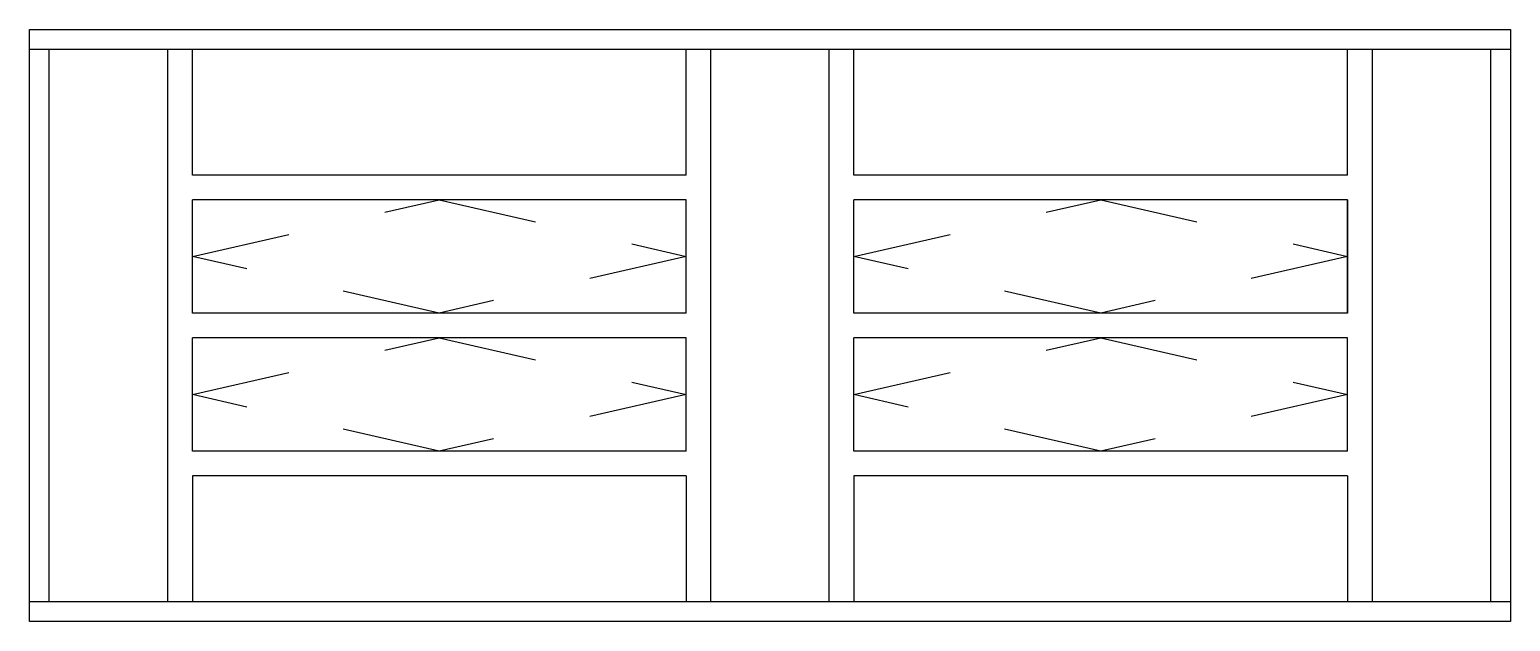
# Model space of a CAD drawing. Header units: millimetres. Extents: x 339.71 to 341.21, y 1330.42 to 1331.02.
import ezdxf

# ---------------------------------------------------------------- set-up
doc = ezdxf.new("R2010")
doc.units = ezdxf.units.MM
doc.header["$LTSCALE"] = 0.5
doc.linetypes.add('HIDDEN2', pattern=[0.1875, 0.125, -0.0625])
doc.layers.add('Gravia_Janelas', color=1, linetype='Continuous')
doc.layers.add('Gravia_Janelas_hidden2', color=1, linetype='HIDDEN2')

msp = doc.modelspace()

# ---------------------------------------------------------------- linework, layer by layer
at = {"layer": 'Gravia_Janelas', "color": 2, "linetype": 'Continuous'}
for p, q in [((339.7122, 1331.0151), (341.2122, 1331.0151)), ((339.7122, 1330.4151), (339.7122, 1331.0151)), ((341.2122, 1331.0151), (341.2122, 1330.4151)), ((341.2122, 1330.4151), (339.7122, 1330.4151))]:
    msp.add_line(p, q, dxfattribs=at)
at = {"layer": 'Gravia_Janelas', "linetype": 'Continuous'}
for p, q in [((339.7122, 1330.9951), (341.2122, 1330.9951)), ((339.7322, 1330.4351), (339.7322, 1330.9951)), ((339.8522, 1330.4351), (339.8522, 1330.9951)), ((339.8772, 1330.8676), (339.8772, 1330.9951)), ((340.3772, 1330.8676), (340.3772, 1330.9951)), ((340.4022, 1330.4351), (340.4022, 1330.9951)), ((340.5222, 1330.4351), (340.5222, 1330.9951)), ((340.5472, 1330.8676), (340.5472, 1330.9951)), ((341.0472, 1330.8676), (341.0472, 1330.9951)), ((341.0722, 1330.9951), (341.0722, 1330.4351)), ((341.1922, 1330.9951), (341.1922, 1330.4351)), ((340.3772, 1330.8676), (339.8772, 1330.8676)), ((341.0472, 1330.8676), (340.5472, 1330.8676)), ((340.3772, 1330.8426), (339.8772, 1330.8426)), ((340.3772, 1330.8426), (339.8772, 1330.8426)), ((339.8772, 1330.7276), (339.8772, 1330.8426)), ((340.3772, 1330.7276), (340.3772, 1330.8426)), ((341.0472, 1330.8426), (340.5472, 1330.8426)), ((341.0472, 1330.8426), (340.5472, 1330.8426)), ((340.5472, 1330.7276), (340.5472, 1330.8426)), ((341.0472, 1330.8426), (341.0472, 1330.7276)), ((341.0472, 1330.7276), (341.0472, 1330.8426)), ((340.3772, 1330.7276), (339.8772, 1330.7276)), ((340.3772, 1330.7276), (339.8772, 1330.7276)), ((341.0472, 1330.7276), (340.5472, 1330.7276)), ((341.0472, 1330.7276), (340.5472, 1330.7276)), ((339.8772, 1330.5876), (339.8772, 1330.7026)), ((340.3772, 1330.7026), (339.8772, 1330.7026)), ((340.3772, 1330.5876), (340.3772, 1330.7026)), ((340.5472, 1330.5876), (340.5472, 1330.7026)), ((341.0472, 1330.7026), (340.5472, 1330.7026)), ((341.0472, 1330.7026), (340.5472, 1330.7026)), ((340.5472, 1330.5876), (340.5472, 1330.7026)), ((341.0472, 1330.5876), (341.0472, 1330.7026)), ((340.3772, 1330.5876), (339.8772, 1330.5876)), ((341.0472, 1330.5876), (340.5472, 1330.5876)), ((341.0472, 1330.5876), (340.5472, 1330.5876)), ((340.3772, 1330.5626), (339.8772, 1330.5626)), ((339.8772, 1330.5626), (339.8772, 1330.4351)), ((340.3772, 1330.5626), (340.3772, 1330.4351)), ((341.0472, 1330.5626), (340.5472, 1330.5626)), ((340.5472, 1330.5626), (340.5472, 1330.4351)), ((341.0472, 1330.5626), (341.0472, 1330.4351)), ((341.2122, 1330.4351), (339.7122, 1330.4351))]:
    msp.add_line(p, q, dxfattribs=at)
at = {"layer": 'Gravia_Janelas_hidden2'}
for p, q in [((339.8772, 1330.7851), (340.1272, 1330.8426)), ((340.1272, 1330.8426), (340.3772, 1330.7851)), ((340.5472, 1330.7851), (340.7972, 1330.8426)), ((340.7972, 1330.8426), (341.0472, 1330.7851)), ((340.1272, 1330.7276), (339.8772, 1330.7851)), ((340.3772, 1330.7851), (340.1272, 1330.7276)), ((340.7972, 1330.7276), (340.5472, 1330.7851)), ((341.0472, 1330.7851), (340.7972, 1330.7276)), ((339.8772, 1330.6451), (340.1272, 1330.7026)), ((340.1272, 1330.7026), (340.3772, 1330.6451)), ((340.5472, 1330.6451), (340.7972, 1330.7026)), ((340.7972, 1330.7026), (341.0472, 1330.6451)), ((340.1272, 1330.5876), (339.8772, 1330.6451)), ((340.3772, 1330.6451), (340.1272, 1330.5876)), ((340.7972, 1330.5876), (340.5472, 1330.6451)), ((341.0472, 1330.6451), (340.7972, 1330.5876))]:
    msp.add_line(p, q, dxfattribs=at)

doc.saveas('drawing.dxf')
